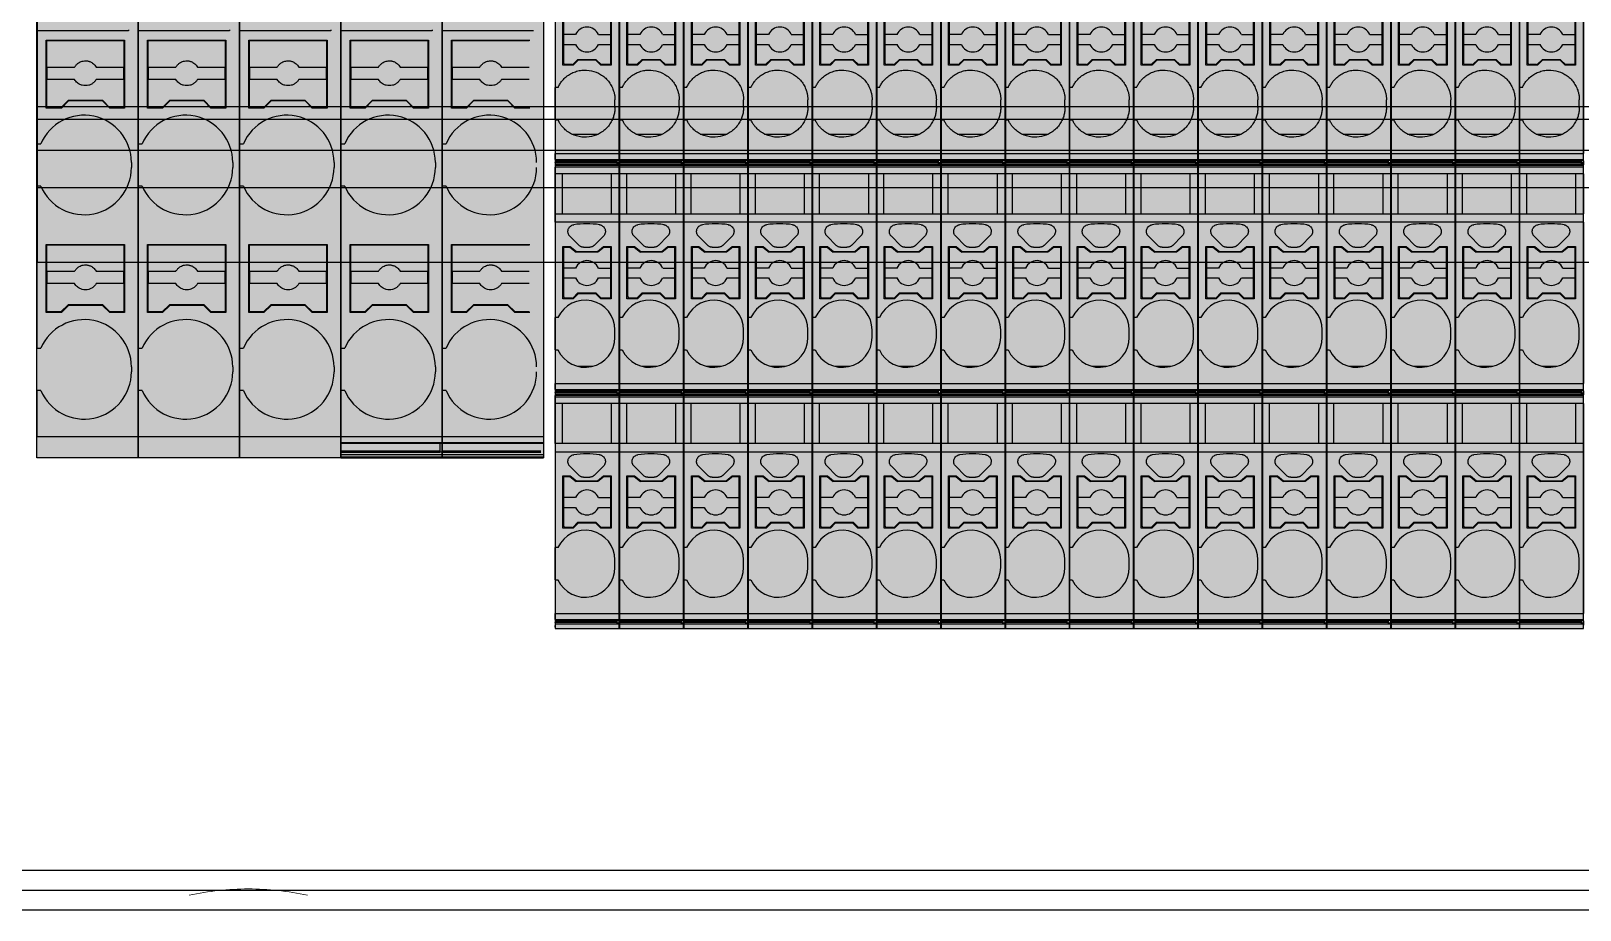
# Model space of a CAD drawing. Header units: millimetres. Extents: x -559267 to 5835, y 0 to 209897.
# Drawn here: x 1535 to 1659.7, y 3607 to 3677.7 of the extents above; entities that cross this region are included whole.
import ezdxf

# ---------------------------------------------------------------- set-up
doc = ezdxf.new("R2010")
doc.units = ezdxf.units.MM

# ---------------------------------------------------------------- blocks, each defined once
blk = doc.blocks.new('VPR-2.5-3L-GY')
at = {"true_color": 0xc7c8ca}
h = blk.add_hatch(color=9, dxfattribs=at)
h.dxf.hatch_style = 1
h.paths.add_polyline_path([(5.15, 51.29), (0, 51.29), (0, -51.29), (5.15, -51.29)])
at = {"true_color": 0xcd6928}
h = blk.add_hatch(color=32, dxfattribs=at)
h.dxf.hatch_style = 1
h.paths.add_polyline_path([(4.5, -1.78), (3.88, -1.78), (3.4, -2.18), (1.7, -2.18), (1.21, -1.78), (0.6, -1.78), (0.6, -5.98), (1.44, -5.98), (1.84, -5.58), (3.26, -5.58), (3.66, -5.98), (4.5, -5.98)])
h = blk.add_hatch(color=32, dxfattribs=at)
h.dxf.hatch_style = 1
h.paths.add_polyline_path([(4.5, -20.56), (3.88, -20.56), (3.4, -20.96), (1.7, -20.96), (1.21, -20.56), (0.6, -20.56), (0.6, -24.76), (1.44, -24.76), (1.84, -24.36), (3.26, -24.36), (3.66, -24.76), (4.5, -24.76)])
h = blk.add_hatch(color=32, dxfattribs=at)
h.dxf.hatch_style = 1
h.paths.add_polyline_path([(4.5, -39.01), (3.88, -39.01), (3.4, -39.41), (1.7, -39.41), (1.21, -39.01), (0.6, -39.01), (0.6, -43.21), (1.44, -43.21), (1.84, -42.81), (3.26, -42.81), (3.66, -43.21), (4.5, -43.21)])
at = {"color": 7, "linetype": 'Continuous', "lineweight": 25}
for p, q in [((0, 2.23), (0, -7.77)), ((5.15, 2.23), (5.15, -13.07)), ((0.68, -3.51), (0.68, -1.83)), ((4.43, -1.83), (4.43, -3.51)), ((1.64, -3.51), (0.68, -3.51)), ((0.68, -4.31), (0.68, -3.51)), ((3.47, -3.51), (4.43, -3.51)), ((4.43, -3.51), (4.43, -4.31)), ((0.68, -5.83), (0.68, -4.31)), ((0.68, -4.31), (1.64, -4.31)), ((3.47, -4.31), (4.43, -4.31)), ((4.43, -4.31), (4.43, -5.93)), ((1.36, -5.93), (0.78, -5.93)), ((1.8, -5.53), (1.43, -5.9)), ((3.3, -5.53), (1.8, -5.53)), ((3.7, -5.93), (3.3, -5.53)), ((4.43, -5.93), (3.7, -5.93)), ((0.22, -7.77), (0, -7.77)), ((0, -10.37), (0, -7.77)), ((4.8, -9.37), (4.8, -8.77)), ((0, -10.37), (0.22, -10.37)), ((0, -10.37), (0, -13.07)), ((1.32, -11.51), (3.41, -11.51)), ((0, -13.07), (5.15, -13.07)), ((0, -13.56), (5.15, -13.56)), ((0, -13.59), (5.15, -13.59)), ((0, -13.61), (5.15, -13.61)), ((4.95, -13.61), (4.95, -13.84)), ((5.15, -13.67), (5.15, -13.84)), ((0, -13.71), (4.95, -13.71)), ((4.95, -13.8), (0, -13.8)), ((4.95, -13.8), (0, -13.8)), ((0, -13.8), (0, -13.8)), ((4.95, -13.94), (0, -13.94)), ((0, -13.94), (0, -14.05)), ((5.15, -14.05), (0, -14.05)), ((5.15, -14.17), (0, -14.17)), ((0, -14.72), (0, -14.17)), ((5.15, -14.72), (0, -14.72)), ((0, -17.92), (0, -14.72)), ((0.55, -14.72), (0.55, -17.92)), ((4.5, -14.72), (4.5, -17.92)), ((5.15, -13.84), (4.95, -13.84)), ((5.15, -13.94), (4.95, -13.94)), ((5.15, -13.94), (5.15, -14)), ((5.15, -14.05), (5.15, -14)), ((5.15, -14.72), (5.15, -14.17)), ((5.15, -14.72), (5.15, -17.92)), ((0, -17.92), (5.15, -17.92)), ((0, -18.59), (0, -17.92)), ((5.15, -18.59), (0, -18.59)), ((0, -18.59), (0, -26.27)), ((5.15, -18.59), (5.15, -17.92)), ((5.15, -18.59), (5.15, -31.57)), ((1.18, -19.73), (1.92, -20.47)), ((3.13, -20.47), (3.87, -19.73)), ((0.68, -22.29), (0.68, -20.61)), ((0.68, -20.61), (1.18, -20.61)), ((1.18, -20.61), (1.68, -21.01)), ((3.43, -21.01), (1.68, -21.01)), ((2.27, -20.62), (2.78, -20.62)), ((3.93, -20.61), (3.43, -21.01)), ((3.93, -20.61), (4.43, -20.61)), ((4.43, -20.61), (4.43, -22.29)), ((1.64, -22.29), (0.68, -22.29)), ((0.68, -23.09), (0.68, -22.29)), ((3.47, -22.29), (4.43, -22.29)), ((4.43, -22.29), (4.43, -23.09)), ((0.68, -24.61), (0.68, -23.09)), ((0.68, -23.09), (1.64, -23.09)), ((3.47, -23.09), (4.43, -23.09)), ((4.43, -23.09), (4.43, -24.71)), ((1.36, -24.71), (0.78, -24.71)), ((1.8, -24.31), (1.43, -24.68)), ((3.3, -24.31), (1.8, -24.31)), ((3.7, -24.71), (3.3, -24.31)), ((4.43, -24.71), (3.7, -24.71)), ((0.22, -26.27), (0, -26.27)), ((0, -28.87), (0, -26.27)), ((4.8, -27.87), (4.8, -27.27)), ((0, -28.87), (0.22, -28.87)), ((0, -28.87), (0, -31.57)), ((1.79, -30.19), (3.01, -30.19)), ((0, -31.57), (5.15, -31.57)), ((0, -32.06), (5.15, -32.06)), ((0, -32.11), (5.15, -32.11)), ((0, -32.21), (4.95, -32.21)), ((4.95, -32.3), (0, -32.3)), ((4.95, -32.3), (0, -32.3)), ((0, -32.3), (0, -32.3)), ((4.95, -32.11), (4.95, -32.34)), ((5.15, -32.34), (4.95, -32.34)), ((4.95, -32.34), (4.95, -32.44)), ((5.15, -32.17), (5.15, -32.34)), ((5.15, -32.34), (5.15, -32.44)), ((4.95, -32.44), (0, -32.44)), ((0, -32.44), (0, -32.55)), ((5.15, -32.55), (0, -32.55)), ((5.15, -32.67), (0, -32.67)), ((0, -33.19), (0, -32.67)), ((5.15, -33.19), (0, -33.19)), ((0, -36.39), (0, -33.19)), ((0.55, -33.19), (0.55, -36.39)), ((4.5, -33.19), (4.5, -36.39)), ((5.15, -32.44), (4.95, -32.44)), ((5.15, -32.44), (5.15, -32.5)), ((5.15, -32.55), (5.15, -32.5)), ((5.15, -33.19), (5.15, -32.67)), ((5.15, -33.19), (5.15, -36.39)), ((5.15, -36.39), (0, -36.39)), ((0, -36.39), (0, -37.09)), ((5.15, -37.09), (0, -37.09)), ((0, -37.09), (0, -44.77)), ((5.15, -36.39), (5.15, -37.09)), ((5.15, -37.09), (5.15, -50.07)), ((1.18, -38.23), (1.92, -38.97)), ((3.13, -38.97), (3.87, -38.23)), ((0.68, -40.74), (0.68, -39.06)), ((0.68, -39.06), (1.18, -39.06)), ((1.18, -39.06), (1.68, -39.46)), ((3.43, -39.46), (1.68, -39.46)), ((2.27, -39.12), (2.78, -39.12)), ((3.93, -39.06), (3.43, -39.46)), ((3.93, -39.06), (4.43, -39.06)), ((4.43, -39.06), (4.43, -40.74)), ((1.64, -40.74), (0.68, -40.74)), ((0.68, -41.54), (0.68, -40.74)), ((3.47, -40.74), (4.43, -40.74)), ((4.43, -40.74), (4.43, -41.54)), ((0.68, -43.06), (0.68, -41.54)), ((0.68, -41.54), (1.64, -41.54)), ((3.47, -41.54), (4.43, -41.54)), ((4.43, -41.54), (4.43, -43.16)), ((1.36, -43.16), (0.78, -43.16)), ((1.8, -42.76), (1.43, -43.13)), ((3.3, -42.76), (1.8, -42.76)), ((3.7, -43.16), (3.3, -42.76)), ((4.43, -43.16), (3.7, -43.16)), ((0.22, -44.77), (0, -44.77)), ((0, -47.37), (0, -44.77)), ((4.8, -46.37), (4.8, -45.77)), ((0, -47.37), (0.22, -47.37)), ((0, -47.37), (0, -50.07)), ((0, -50.07), (5.15, -50.07)), ((0, -50.56), (5.15, -50.56)), ((0, -50.61), (5.15, -50.61)), ((0, -50.71), (4.95, -50.71)), ((4.95, -50.8), (0, -50.8)), ((4.95, -50.8), (0, -50.8)), ((0, -50.8), (0, -50.8)), ((4.95, -50.94), (0, -50.94)), ((0, -50.94), (0, -51.05)), ((4.95, -50.61), (4.95, -50.84)), ((5.15, -50.84), (4.95, -50.84)), ((5.15, -50.94), (4.95, -50.94)), ((5.15, -50.67), (5.15, -50.84)), ((5.15, -50.84), (5.15, -50.94)), ((5.15, -50.94), (5.15, -51)), ((5.15, -51.05), (5.15, -51)), ((0, -51.29), (5.15, -51.29))]:
    blk.add_line(p, q, dxfattribs=at)
blk.add_lwpolyline([(5.15, -51.29), (5.15, 51.29), (0, 51.29), (0, -51.29), (5.15, -51.29)])
for points in [[(0.6, -5.98), (0.6, -1.78), (1.21, -1.78), (1.7, -2.18), (3.4, -2.18), (3.88, -1.78), (4.5, -1.78), (4.5, -5.98), (3.66, -5.98), (3.26, -5.58), (1.84, -5.58), (1.44, -5.98)], [(0.6, -24.76), (0.6, -20.56), (1.21, -20.56), (1.7, -20.96), (3.4, -20.96), (3.88, -20.56), (4.5, -20.56), (4.5, -24.76), (3.66, -24.76), (3.26, -24.36), (1.84, -24.36), (1.44, -24.76)], [(0.6, -43.21), (0.6, -39.01), (1.21, -39.01), (1.7, -39.41), (3.4, -39.41), (3.88, -39.01), (4.5, -39.01), (4.5, -43.21), (3.66, -43.21), (3.26, -42.81), (1.84, -42.81), (1.44, -43.21)]]:
    blk.add_lwpolyline(points, close=True, dxfattribs=at)
for centre, radius, start, end in [((2.55, -3.91), 1, 23.5782, 156.4218), ((2.55, -3.91), 1, 203.5782, 336.4218), ((0.78, -5.83), 0.1, 180, 270), ((1.36, -5.83), 0.1, 270, 315), ((2.53, -25.84), 7.11, 81.5242, 98.4758), ((2.55, -22.69), 1, 23.5782, 156.4218), ((2.55, -22.69), 1, 203.5782, 336.4218), ((2.4, -27.27), 2.4, 0, 155.3757), ((0.78, -24.61), 0.1, 180, 270), ((1.36, -24.61), 0.1, 270, 315), ((2.4, -27.87), 2.4, 204.6243, 0), ((2.53, -44.34), 7.11, 81.5242, 98.4758), ((2.55, -41.14), 1, 23.5782, 156.4218), ((2.55, -41.14), 1, 203.5782, 336.4218), ((2.4, -45.77), 2.4, 0, 155.3757), ((0.78, -43.06), 0.1, 180, 270), ((1.36, -43.06), 0.1, 270, 315), ((2.4, -46.37), 2.4, 204.6243, 0)]:
    blk.add_arc(centre, radius, start, end, dxfattribs=at)
for points, knots in [([(0.22, -7.77), (0.24, -7.72), (0.29, -7.62), (0.37, -7.49), (0.45, -7.36), (0.55, -7.23), (0.71, -7.05), (0.96, -6.83), (1.32, -6.61), (1.71, -6.45), (2.25, -6.35), (2.92, -6.38), (3.55, -6.63), (3.99, -6.95), (4.28, -7.25), (4.51, -7.6), (4.66, -7.94), (4.75, -8.24), (4.79, -8.5), (4.8, -8.68), (4.8, -8.77)], [0, 0, 0, 0, 0.024394, 0.048636, 0.072831, 0.097085, 0.121504, 0.185849, 0.250275, 0.31462, 0.379045, 0.500019, 0.620993, 0.685337, 0.749763, 0.814108, 0.878533, 0.919087, 0.959411, 1, 1, 1, 1]), ([(4.8, -9.37), (4.8, -9.42), (4.8, -9.52), (4.78, -9.68), (4.76, -9.84), (4.72, -9.99), (4.65, -10.23), (4.51, -10.53), (4.28, -10.88), (3.99, -11.18), (3.55, -11.5), (2.92, -11.75), (2.25, -11.79), (1.71, -11.68), (1.32, -11.52), (0.96, -11.31), (0.69, -11.06), (0.48, -10.82), (0.34, -10.6), (0.26, -10.45), (0.22, -10.37)], [0, 0, 0, 0, 0.024394, 0.048636, 0.072831, 0.097085, 0.121504, 0.185849, 0.250275, 0.31462, 0.379045, 0.500019, 0.620993, 0.685337, 0.749763, 0.814108, 0.878533, 0.919087, 0.959411, 1, 1, 1, 1]), ([(0, -13.56), (0, -13.56), (0, -13.55), (0, -13.54), (0, -13.51), (0, -13.47), (0, -13.4), (0, -13.33), (0, -13.24), (0, -13.15), (0, -13.1), (0, -13.07)], [0, 0, 0, 0, 0.080013, 0.160125, 0.241444, 0.369265, 0.500061, 0.627884, 0.758681, 0.878619, 1, 1, 1, 1]), ([(5.15, -13.56), (5.15, -13.55), (5.15, -13.49), (5.15, -13.31), (5.15, -13.19), (5.15, -13.07)], [0, 0, 0, 0, 0.5, 0.5, 1, 1, 1, 1]), ([(0, -13.8), (0, -13.8), (0, -13.79), (0, -13.78), (0, -13.77)], [0, 0, 0, 0, 0.497071, 1, 1, 1, 1]), ([(0, -13.8), (0, -13.81), (0, -13.83), (0, -13.88), (0, -13.92), (0, -13.94)], [0, 0, 0, 0, 0.5, 0.5, 1, 1, 1, 1]), ([(1.18, -19.73), (1.16, -19.71), (1.12, -19.67), (1.08, -19.61), (1.05, -19.54), (1.02, -19.45), (1.01, -19.32), (1.04, -19.17), (1.1, -19.04), (1.21, -18.93), (1.33, -18.84), (1.43, -18.82), (1.48, -18.81)], [0, 0, 0, 0, 0.063139, 0.125111, 0.187139, 0.250441, 0.375146, 0.500291, 0.624996, 0.750141, 0.874961, 1, 1, 1, 1]), ([(3.57, -18.81), (3.6, -18.82), (3.65, -18.82), (3.72, -18.85), (3.78, -18.89), (3.86, -18.95), (3.95, -19.04), (4.01, -19.17), (4.04, -19.32), (4.02, -19.47), (3.97, -19.61), (3.91, -19.69), (3.87, -19.73)], [0, 0, 0, 0, 0.063139, 0.125111, 0.187139, 0.250441, 0.375146, 0.500291, 0.624996, 0.750141, 0.874961, 1, 1, 1, 1]), ([(2.27, -20.62), (2.25, -20.62), (2.21, -20.61), (2.14, -20.6), (2.07, -20.58), (1.99, -20.54), (1.94, -20.49), (1.92, -20.47)], [0, 0, 0, 0, 0.166556, 0.332331, 0.500193, 0.749367, 1, 1, 1, 1]), ([(3.13, -20.47), (3.11, -20.48), (3.08, -20.51), (3.03, -20.55), (2.96, -20.58), (2.87, -20.61), (2.81, -20.61), (2.78, -20.62)], [0, 0, 0, 0, 0.166556, 0.332331, 0.500193, 0.749367, 1, 1, 1, 1]), ([(0, -32.06), (0, -32.06), (0, -32.05), (0, -32.04), (0, -32.01), (0, -31.97), (0, -31.9), (0, -31.83), (0, -31.74), (0, -31.65), (0, -31.6), (0, -31.57)], [0, 0, 0, 0, 0.080013, 0.160125, 0.241444, 0.369265, 0.500061, 0.627884, 0.758681, 0.878619, 1, 1, 1, 1]), ([(0, -32.3), (0, -32.3), (0, -32.29), (0, -32.28), (0, -32.27)], [0, 0, 0, 0, 0.497071, 1, 1, 1, 1]), ([(0, -32.3), (0, -32.31), (0, -32.33), (0, -32.38), (0, -32.42), (0, -32.44)], [0, 0, 0, 0, 0.5, 0.5, 1, 1, 1, 1]), ([(5.15, -32.06), (5.15, -32.05), (5.15, -31.99), (5.15, -31.81), (5.15, -31.69), (5.15, -31.57)], [0, 0, 0, 0, 0.5, 0.5, 1, 1, 1, 1]), ([(0, -32.67), (0, -32.67), (0, -32.66), (0, -32.65), (0, -32.63), (0, -32.6), (0, -32.56), (0, -32.55)], [0, 0, 0, 0, 0.16718, 0.33189, 0.500413, 0.749453, 1, 1, 1, 1]), ([(1.18, -38.23), (1.16, -38.21), (1.12, -38.17), (1.08, -38.11), (1.05, -38.04), (1.02, -37.95), (1.01, -37.82), (1.04, -37.67), (1.1, -37.54), (1.21, -37.43), (1.33, -37.34), (1.43, -37.32), (1.48, -37.31)], [0, 0, 0, 0, 0.063139, 0.125111, 0.187139, 0.250441, 0.375146, 0.500291, 0.624996, 0.750141, 0.874961, 1, 1, 1, 1]), ([(3.57, -37.31), (3.6, -37.32), (3.65, -37.32), (3.72, -37.35), (3.78, -37.39), (3.86, -37.45), (3.95, -37.54), (4.01, -37.67), (4.04, -37.82), (4.02, -37.97), (3.97, -38.11), (3.91, -38.19), (3.87, -38.23)], [0, 0, 0, 0, 0.0631394, 0.1251115, 0.1871388, 0.2504407, 0.3751456, 0.5002908, 0.6249958, 0.750141, 0.8749612, 1, 1, 1, 1]), ([(2.27, -39.12), (2.25, -39.12), (2.21, -39.11), (2.14, -39.1), (2.07, -39.08), (1.99, -39.04), (1.94, -38.99), (1.92, -38.97)], [0, 0, 0, 0, 0.1665561, 0.332331, 0.5001928, 0.7493673, 1, 1, 1, 1]), ([(3.13, -38.97), (3.11, -38.98), (3.08, -39.01), (3.03, -39.05), (2.96, -39.08), (2.87, -39.11), (2.81, -39.11), (2.78, -39.12)], [0, 0, 0, 0, 0.166556, 0.332331, 0.500193, 0.749367, 1, 1, 1, 1]), ([(0, -50.56), (0, -50.56), (0, -50.55), (0, -50.54), (0, -50.51), (0, -50.47), (0, -50.4), (0, -50.33), (0, -50.24), (0, -50.15), (0, -50.1), (0, -50.07)], [0, 0, 0, 0, 0.080013, 0.160125, 0.241444, 0.369265, 0.500061, 0.627884, 0.758681, 0.878619, 1, 1, 1, 1]), ([(0, -50.8), (0, -50.8), (0, -50.79), (0, -50.78), (0, -50.77)], [0, 0, 0, 0, 0.497071, 1, 1, 1, 1]), ([(0, -50.8), (0, -50.81), (0, -50.83), (0, -50.88), (0, -50.92), (0, -50.94)], [0, 0, 0, 0, 0.5, 0.5, 1, 1, 1, 1]), ([(0, -51.17), (0, -51.17), (0, -51.16), (0, -51.15), (0, -51.13), (0, -51.1), (0, -51.06), (0, -51.05)], [0, 0, 0, 0, 0.16718, 0.33189, 0.500413, 0.749453, 1, 1, 1, 1]), ([(5.15, -50.56), (5.15, -50.55), (5.15, -50.49), (5.15, -50.31), (5.15, -50.19), (5.15, -50.07)], [0, 0, 0, 0, 0.5, 0.5, 1, 1, 1, 1])]:
    blk.add_open_spline(points, degree=3, knots=knots, dxfattribs=at)
for points in [[(0, -14.05), (0, -14.12), (0, -14.17), (0, -14.17)], [(4.95, -13.84), (4.95, -13.87), (4.95, -13.91), (4.95, -13.94)], [(5.15, -13.84), (5.15, -13.87), (5.15, -13.91), (5.15, -13.94)], [(5.15, -14.17), (5.15, -14.17), (5.15, -14.12), (5.15, -14.05)], [(5.15, -32.67), (5.15, -32.67), (5.15, -32.62), (5.15, -32.55)], [(4.95, -50.84), (4.95, -50.87), (4.95, -50.91), (4.95, -50.94)], [(5.15, -51.17), (5.15, -51.17), (5.15, -51.12), (5.15, -51.05)]]:
    blk.add_open_spline(points, degree=3, dxfattribs=at)
blk = doc.blocks.new('*U384')
blk.add_blockref('VPR-2.5-3L-GY', (-2.58, 0))
blk = doc.blocks.new('*U386')
at = {"color": 0, "linetype": 'ByBlock', "lineweight": -2, "transparency": 16777216}
for p in [(0, 0), (5.17, 0), (10.35, 0), (15.52, 0), (20.69, 0), (25.86, 0), (31.04, 0), (36.21, 0), (41.38, 0), (46.55, 0), (51.73, 0), (56.9, 0), (62.07, 0), (67.25, 0), (72.42, 0), (77.59, 0)]:
    blk.add_blockref('*U384', p, dxfattribs=at)
blk = doc.blocks.new('A$C33a7f11e')
at = {"color": 7, "linetype": 'Continuous', "lineweight": 25}
for p, q in [((20, 148), (330, 148)), ((330, 146.4), (20, 146.4)), ((39.5, 97.5), (39.5, 50.5)), ((310.5, 62), (39.5, 62)), ((310.5, 56.5), (39.5, 56.5)), ((39.5, 50.5), (310.5, 50.5)), ((20, 1.6), (330, 1.6)), ((20, 0), (330, 0))]:
    blk.add_line(p, q, dxfattribs=at)
at = {"color": 8, "linetype": 'Continuous', "lineweight": 25}
for p, q in [((310.5, 63), (39.5, 63)), ((310.5, 59.5), (39.5, 59.5))]:
    blk.add_line(p, q, dxfattribs=at)
blk = doc.blocks.new('*U217')
blk.add_blockref('A$C33a7f11e', (-12, 536.23))
blk = doc.blocks.new('VPR-6-BU')
at = {"true_color": 0x2776bb}
h = blk.add_hatch(color=152, dxfattribs=at)
h.dxf.hatch_style = 1
h.paths.add_polyline_path([(0, 37.11), (0, -37.11), (8.15, -37.11), (8.15, 37.11)])
at = {"color": 0, "linetype": 'Continuous', "lineweight": 25}
for p, q in [((7.35, -2.77), (0, -2.77)), ((0, -2.77), (0, -11.85)), ((0.75, -3.5), (7.05, -3.5)), ((0.75, -8.97), (0.75, -3.5)), ((0.8, -3.55), (7, -3.55)), ((0.8, -5.67), (0.8, -3.55)), ((7, -3.55), (7, -5.67)), ((7.05, -3.5), (7.05, -8.97)), ((7.35, -2.67), (7.35, -2.77)), ((8.15, -2.67), (8.15, -35.39)), ((0.8, -5.67), (3.03, -5.67)), ((0.8, -5.67), (0.8, -6.67)), ((4.77, -5.67), (7, -5.67)), ((7, -6.67), (7, -5.67)), ((0.8, -8.95), (0.8, -6.67)), ((3.03, -6.67), (0.8, -6.67)), ((7, -6.67), (4.77, -6.67)), ((7, -6.67), (7, -8.95)), ((2.51, -8.37), (1.93, -8.95)), ((2.53, -8.4), (1.96, -8.97)), ((5.29, -8.37), (2.51, -8.37)), ((5.27, -8.4), (2.53, -8.4)), ((5.85, -8.97), (5.27, -8.4)), ((5.87, -8.95), (5.29, -8.37)), ((1.96, -8.97), (0.75, -8.97)), ((1.93, -8.95), (0.8, -8.95)), ((7.05, -8.97), (5.85, -8.97)), ((7, -8.95), (5.87, -8.95)), ((0, -11.85), (0.31, -11.85)), ((0, -15.25), (0, -11.85)), ((7.6, -13.35), (7.6, -13.75)), ((0.31, -15.25), (0, -15.25)), ((0, -15.25), (0, -28.29)), ((0.75, -19.94), (7.05, -19.94)), ((0.75, -25.41), (0.75, -19.94)), ((7.05, -19.94), (7.05, -25.41)), ((0.8, -19.96), (7, -19.96)), ((0.8, -22.09), (0.8, -19.96)), ((7, -19.96), (7, -22.09)), ((0.8, -22.09), (3.03, -22.09)), ((0.8, -22.09), (0.8, -23.09)), ((4.77, -22.09), (7, -22.09)), ((7, -23.09), (7, -22.09)), ((0.8, -25.36), (0.8, -23.09)), ((3.03, -23.09), (0.8, -23.09)), ((7, -23.09), (4.77, -23.09)), ((7, -23.09), (7, -25.36)), ((2.51, -24.79), (1.93, -25.36)), ((2.53, -24.84), (1.96, -25.41)), ((5.29, -24.79), (2.51, -24.79)), ((5.27, -24.84), (2.53, -24.84)), ((5.85, -25.41), (5.27, -24.84)), ((5.87, -25.36), (5.29, -24.79)), ((1.96, -25.41), (0.75, -25.41)), ((1.93, -25.36), (0.8, -25.36)), ((7.05, -25.41), (5.85, -25.41)), ((7, -25.36), (5.87, -25.36)), ((0, -28.29), (0.31, -28.29)), ((0, -31.69), (0, -28.29)), ((7.6, -29.79), (7.6, -30.19)), ((0.31, -31.69), (0, -31.69)), ((0, -31.69), (0, -35.39)), ((0, -35.39), (8.15, -35.39)), ((0, -35.88), (0, -35.39)), ((0, -35.88), (8.15, -35.88)), ((0, -35.93), (8.15, -35.93)), ((0, -35.93), (8.15, -35.93)), ((0, -36), (0, -36.56)), ((7.95, -35.93), (7.95, -36.63)), ((8.15, -35.88), (8.15, -35.39)), ((8.15, -35.97), (8.15, -36.65)), ((0, -36.55), (7.95, -36.55)), ((7.95, -36.68), (0, -36.68)), ((0, -36.68), (0, -36.87)), ((8.15, -36.87), (0, -36.87)), ((0, -37.06), (0, -36.87)), ((8.15, -37.06), (0, -37.06)), ((0, -37.07), (8.15, -37.07)), ((0, -37.11), (8.15, -37.11)), ((7.95, -36.65), (7.95, -36.68)), ((8.15, -36.65), (7.95, -36.65)), ((8.15, -36.87), (8.15, -36.65)), ((8.15, -37.06), (8.15, -36.87))]:
    blk.add_line(p, q, dxfattribs=at)
at = {"color": 0}
blk.add_lwpolyline([(0, 37.11), (8.15, 37.11), (8.15, -37.11), (0, -37.11), (0, 37.11)], dxfattribs=at)
at = {"color": 0, "linetype": 'Continuous', "lineweight": 25}
for centre, start, end in [((3.8, -13.35), 0, 156.7504), ((3.8, -13.75), 203.2496, 0), ((3.8, -29.79), 0, 156.7504), ((3.8, -30.19), 203.2496, 0)]:
    blk.add_arc(centre, 3.8, start, end, dxfattribs=at)
for points, knots in [([(3.03, -5.67), (3.05, -5.64), (3.09, -5.58), (3.16, -5.5), (3.23, -5.43), (3.31, -5.36), (3.42, -5.29), (3.56, -5.23), (3.73, -5.18), (3.84, -5.18), (3.9, -5.17)], [0, 0, 0, 0, 0.101079, 0.200519, 0.299435, 0.398956, 0.500193, 0.667557, 0.832416, 1, 1, 1, 1]), ([(3.9, -5.17), (3.94, -5.18), (4.01, -5.18), (4.11, -5.19), (4.21, -5.22), (4.31, -5.26), (4.42, -5.32), (4.55, -5.4), (4.67, -5.53), (4.73, -5.62), (4.77, -5.67)], [0, 0, 0, 0, 0.101079, 0.200519, 0.299435, 0.398956, 0.500193, 0.667557, 0.832416, 1, 1, 1, 1]), ([(4.77, -6.67), (4.75, -6.7), (4.71, -6.76), (4.64, -6.84), (4.57, -6.92), (4.49, -6.98), (4.36, -7.07), (4.16, -7.15), (3.9, -7.18), (3.64, -7.15), (3.42, -7.06), (3.25, -6.94), (3.13, -6.82), (3.07, -6.72), (3.03, -6.67)], [0, 0, 0, 0, 0.05059, 0.10036, 0.149868, 0.199678, 0.250348, 0.375096, 0.500096, 0.624845, 0.749845, 0.833611, 0.916124, 1, 1, 1, 1]), ([(3.03, -22.09), (3.05, -22.06), (3.09, -22), (3.16, -21.92), (3.23, -21.84), (3.31, -21.78), (3.42, -21.71), (3.56, -21.64), (3.73, -21.6), (3.84, -21.59), (3.9, -21.59)], [0, 0, 0, 0, 0.101079, 0.200519, 0.299435, 0.398956, 0.500193, 0.667557, 0.832416, 1, 1, 1, 1]), ([(3.9, -21.59), (3.94, -21.59), (4.01, -21.59), (4.11, -21.61), (4.21, -21.64), (4.31, -21.67), (4.42, -21.73), (4.55, -21.82), (4.67, -21.94), (4.73, -22.04), (4.77, -22.09)], [0, 0, 0, 0, 0.101079, 0.200519, 0.299435, 0.398956, 0.500193, 0.667557, 0.832416, 1, 1, 1, 1]), ([(4.77, -23.09), (4.75, -23.12), (4.71, -23.18), (4.64, -23.26), (4.57, -23.33), (4.49, -23.4), (4.36, -23.48), (4.16, -23.57), (3.9, -23.6), (3.64, -23.57), (3.42, -23.48), (3.25, -23.36), (3.13, -23.24), (3.07, -23.14), (3.03, -23.09)], [0, 0, 0, 0, 0.05059, 0.10036, 0.149868, 0.199678, 0.250348, 0.375096, 0.500096, 0.624845, 0.749845, 0.833611, 0.916124, 1, 1, 1, 1]), ([(0, -36.55), (0, -36.55), (0, -36.56), (0, -36.61), (0, -36.65), (0, -36.68)], [0, 0, 0, 0, 0.5, 0.5, 1, 1, 1, 1])]:
    blk.add_open_spline(points, degree=3, knots=knots, dxfattribs=at)
blk.add_open_spline([(7.95, -36.65), (7.95, -36.64), (7.95, -36.64), (7.95, -36.63)], degree=3, dxfattribs=at)
blk = doc.blocks.new('VPR-6-GY')
at = {"true_color": 0x939598}
h = blk.add_hatch(color=252, dxfattribs=at)
h.dxf.hatch_style = 1
h.paths.add_polyline_path([(0, 37.11), (0, -37.11), (8.15, -37.11), (8.15, 37.11)])
at = {"color": 0, "linetype": 'Continuous', "lineweight": 25}
for p, q in [((7.35, -2.77), (0, -2.77)), ((0, -2.77), (0, -11.85)), ((0.75, -3.5), (7.05, -3.5)), ((0.75, -8.97), (0.75, -3.5)), ((0.8, -3.55), (7, -3.55)), ((0.8, -5.67), (0.8, -3.55)), ((7, -3.55), (7, -5.67)), ((7.05, -3.5), (7.05, -8.97)), ((7.35, -2.67), (7.35, -2.77)), ((8.15, -2.67), (8.15, -35.39)), ((0.8, -5.67), (3.03, -5.67)), ((0.8, -5.67), (0.8, -6.67)), ((4.77, -5.67), (7, -5.67)), ((7, -6.67), (7, -5.67)), ((0.8, -8.95), (0.8, -6.67)), ((3.03, -6.67), (0.8, -6.67)), ((7, -6.67), (4.77, -6.67)), ((7, -6.67), (7, -8.95)), ((2.51, -8.37), (1.93, -8.95)), ((2.53, -8.4), (1.96, -8.97)), ((5.29, -8.37), (2.51, -8.37)), ((5.27, -8.4), (2.53, -8.4)), ((5.85, -8.97), (5.27, -8.4)), ((5.87, -8.95), (5.29, -8.37)), ((1.96, -8.97), (0.75, -8.97)), ((1.93, -8.95), (0.8, -8.95)), ((7.05, -8.97), (5.85, -8.97)), ((7, -8.95), (5.87, -8.95)), ((0, -11.85), (0.31, -11.85)), ((0, -15.25), (0, -11.85)), ((7.6, -13.35), (7.6, -13.75)), ((0.31, -15.25), (0, -15.25)), ((0, -15.25), (0, -28.29)), ((0.75, -19.94), (7.05, -19.94)), ((0.75, -25.41), (0.75, -19.94)), ((7.05, -19.94), (7.05, -25.41)), ((0.8, -19.96), (7, -19.96)), ((0.8, -22.09), (0.8, -19.96)), ((7, -19.96), (7, -22.09)), ((0.8, -22.09), (3.03, -22.09)), ((0.8, -22.09), (0.8, -23.09)), ((4.77, -22.09), (7, -22.09)), ((7, -23.09), (7, -22.09)), ((0.8, -25.36), (0.8, -23.09)), ((3.03, -23.09), (0.8, -23.09)), ((7, -23.09), (4.77, -23.09)), ((7, -23.09), (7, -25.36)), ((2.51, -24.79), (1.93, -25.36)), ((2.53, -24.84), (1.96, -25.41)), ((5.29, -24.79), (2.51, -24.79)), ((5.27, -24.84), (2.53, -24.84)), ((5.85, -25.41), (5.27, -24.84)), ((5.87, -25.36), (5.29, -24.79)), ((1.96, -25.41), (0.75, -25.41)), ((1.93, -25.36), (0.8, -25.36)), ((7.05, -25.41), (5.85, -25.41)), ((7, -25.36), (5.87, -25.36)), ((0, -28.29), (0.31, -28.29)), ((0, -31.69), (0, -28.29)), ((7.6, -29.79), (7.6, -30.19)), ((0.31, -31.69), (0, -31.69)), ((0, -31.69), (0, -35.39)), ((0, -35.39), (8.15, -35.39))]:
    blk.add_line(p, q, dxfattribs=at)
at = {"color": 0}
blk.add_lwpolyline([(0, 37.11), (8.15, 37.11), (8.15, -37.11), (0, -37.11), (0, 37.11)], dxfattribs=at)
at = {"color": 0, "linetype": 'Continuous', "lineweight": 25}
for centre, start, end in [((3.8, -13.35), 0, 156.7504), ((3.8, -13.75), 203.2496, 0), ((3.8, -29.79), 0, 156.7504), ((3.8, -30.19), 203.2496, 0)]:
    blk.add_arc(centre, 3.8, start, end, dxfattribs=at)
for points, knots in [([(3.03, -5.67), (3.05, -5.64), (3.09, -5.58), (3.16, -5.5), (3.23, -5.43), (3.31, -5.36), (3.42, -5.29), (3.56, -5.23), (3.73, -5.18), (3.84, -5.18), (3.9, -5.17)], [0, 0, 0, 0, 0.101079, 0.200519, 0.299435, 0.398956, 0.500193, 0.667557, 0.832416, 1, 1, 1, 1]), ([(3.9, -5.17), (3.94, -5.18), (4.01, -5.18), (4.11, -5.19), (4.21, -5.22), (4.31, -5.26), (4.42, -5.32), (4.55, -5.4), (4.67, -5.53), (4.73, -5.62), (4.77, -5.67)], [0, 0, 0, 0, 0.101079, 0.200519, 0.299435, 0.398956, 0.500193, 0.667557, 0.832416, 1, 1, 1, 1]), ([(4.77, -6.67), (4.75, -6.7), (4.71, -6.76), (4.64, -6.84), (4.57, -6.92), (4.49, -6.98), (4.36, -7.07), (4.16, -7.15), (3.9, -7.18), (3.64, -7.15), (3.42, -7.06), (3.25, -6.94), (3.13, -6.82), (3.07, -6.72), (3.03, -6.67)], [0, 0, 0, 0, 0.05059, 0.10036, 0.149868, 0.199678, 0.250348, 0.375096, 0.500096, 0.624845, 0.749845, 0.833611, 0.916124, 1, 1, 1, 1]), ([(3.03, -22.09), (3.05, -22.06), (3.09, -22), (3.16, -21.92), (3.23, -21.84), (3.31, -21.78), (3.42, -21.71), (3.56, -21.64), (3.73, -21.6), (3.84, -21.59), (3.9, -21.59)], [0, 0, 0, 0, 0.101079, 0.200519, 0.299435, 0.398956, 0.500193, 0.667557, 0.832416, 1, 1, 1, 1]), ([(3.9, -21.59), (3.94, -21.59), (4.01, -21.59), (4.11, -21.61), (4.21, -21.64), (4.31, -21.67), (4.42, -21.73), (4.55, -21.82), (4.67, -21.94), (4.73, -22.04), (4.77, -22.09)], [0, 0, 0, 0, 0.101079, 0.200519, 0.299435, 0.398956, 0.500193, 0.667557, 0.832416, 1, 1, 1, 1]), ([(4.77, -23.09), (4.75, -23.12), (4.71, -23.18), (4.64, -23.26), (4.57, -23.33), (4.49, -23.4), (4.36, -23.48), (4.16, -23.57), (3.9, -23.6), (3.64, -23.57), (3.42, -23.48), (3.25, -23.36), (3.13, -23.24), (3.07, -23.14), (3.03, -23.09)], [0, 0, 0, 0, 0.05059, 0.10036, 0.149868, 0.199678, 0.250348, 0.375096, 0.500096, 0.624845, 0.749845, 0.833611, 0.916124, 1, 1, 1, 1])]:
    blk.add_open_spline(points, degree=3, knots=knots, dxfattribs=at)

msp = doc.modelspace()

# ---------------------------------------------------------------- hatches: boundary and pattern name
at = {"true_color": 0x2776bb}
h = msp.add_hatch(color=152, dxfattribs=at)
h.dxf.hatch_style = 1
h.set_gradient(color1=(0, 255, 0), color2=(255, 255, 0), name='CYLINDER')
h.paths.add_polyline_path([(1568.12, 3717.6), (1568.12, 3643.38), (1576.27, 3643.38), (1576.27, 3717.6)])

# ---------------------------------------------------------------- linework, layer by layer
at = {"color": 0, "linetype": 'Continuous', "lineweight": 25}
for p, q in [((1575.47, 3677.72), (1568.12, 3677.72)), ((1568.12, 3677.72), (1568.12, 3668.64)), ((1568.87, 3676.99), (1575.17, 3676.99)), ((1568.87, 3671.52), (1568.87, 3676.99)), ((1568.92, 3676.94), (1575.12, 3676.94)), ((1568.92, 3674.82), (1568.92, 3676.94)), ((1568.92, 3674.82), (1571.16, 3674.82)), ((1568.92, 3674.82), (1568.92, 3673.82)), ((1572.89, 3674.82), (1575.12, 3674.82)), ((1568.92, 3671.54), (1568.92, 3673.82)), ((1571.16, 3673.82), (1568.92, 3673.82)), ((1575.12, 3673.82), (1572.89, 3673.82)), ((1570.63, 3672.12), (1570.06, 3671.54)), ((1570.65, 3672.09), (1570.08, 3671.52)), ((1573.41, 3672.12), (1570.63, 3672.12)), ((1573.39, 3672.09), (1570.65, 3672.09)), ((1573.97, 3671.52), (1573.39, 3672.09)), ((1573.99, 3671.54), (1573.41, 3672.12)), ((1570.08, 3671.52), (1568.87, 3671.52)), ((1570.06, 3671.54), (1568.92, 3671.54)), ((1575.17, 3671.52), (1573.97, 3671.52)), ((1575.12, 3671.54), (1573.99, 3671.54)), ((1568.12, 3668.64), (1568.43, 3668.64)), ((1568.12, 3665.24), (1568.12, 3668.64)), ((1568.43, 3665.24), (1568.12, 3665.24)), ((1568.12, 3665.24), (1568.12, 3652.2)), ((1568.87, 3660.55), (1575.17, 3660.55)), ((1568.87, 3655.08), (1568.87, 3660.55)), ((1568.92, 3660.53), (1575.12, 3660.53)), ((1568.92, 3658.4), (1568.92, 3660.53)), ((1568.92, 3658.4), (1571.16, 3658.4)), ((1568.92, 3658.4), (1568.92, 3657.4)), ((1572.89, 3658.4), (1575.12, 3658.4)), ((1568.92, 3655.13), (1568.92, 3657.4)), ((1571.16, 3657.4), (1568.92, 3657.4)), ((1575.12, 3657.4), (1572.89, 3657.4)), ((1570.63, 3655.7), (1570.06, 3655.13)), ((1570.65, 3655.65), (1570.08, 3655.08)), ((1573.41, 3655.7), (1570.63, 3655.7)), ((1573.39, 3655.65), (1570.65, 3655.65)), ((1573.97, 3655.08), (1573.39, 3655.65)), ((1573.99, 3655.13), (1573.41, 3655.7)), ((1570.08, 3655.08), (1568.87, 3655.08)), ((1570.06, 3655.13), (1568.92, 3655.13)), ((1575.17, 3655.08), (1573.97, 3655.08)), ((1575.12, 3655.13), (1573.99, 3655.13)), ((1568.12, 3652.2), (1568.43, 3652.2)), ((1568.12, 3648.8), (1568.12, 3652.2)), ((1568.43, 3648.8), (1568.12, 3648.8)), ((1568.12, 3648.8), (1568.12, 3645.1)), ((1568.12, 3645.1), (1576.27, 3645.1)), ((1568.12, 3644.61), (1568.12, 3645.1)), ((1568.12, 3644.61), (1576.27, 3644.61)), ((1568.12, 3644.56), (1576.27, 3644.56)), ((1568.12, 3644.56), (1576.27, 3644.56)), ((1568.12, 3644.5), (1568.12, 3643.93)), ((1568.12, 3643.94), (1576.07, 3643.94)), ((1576.07, 3643.81), (1568.12, 3643.81)), ((1568.12, 3643.81), (1568.12, 3643.62)), ((1576.27, 3643.62), (1568.12, 3643.62)), ((1568.12, 3643.43), (1568.12, 3643.62)), ((1576.27, 3643.43), (1568.12, 3643.43)), ((1568.12, 3643.42), (1576.27, 3643.42)), ((1568.12, 3643.38), (1576.27, 3643.38))]:
    msp.add_line(p, q, dxfattribs=at)
at = {"color": 0}
msp.add_lwpolyline([(1568.12, 3717.6), (1576.27, 3717.6), (1576.27, 3643.38), (1568.12, 3643.38), (1568.12, 3717.6)], dxfattribs=at)
msp.add_lwpolyline([(1568.12, 3717.6), (1576.27, 3717.6), (1576.27, 3643.38), (1568.12, 3643.38), (1568.12, 3717.6)], dxfattribs=at)
at = {"color": 0, "linetype": 'Continuous', "lineweight": 25}
for centre, start, end in [((1571.92, 3667.14), 0, 156.7504), ((1571.92, 3666.74), 203.2496, 0), ((1571.92, 3650.7), 0, 156.7504), ((1571.92, 3650.3), 203.2496, 0)]:
    msp.add_arc(centre, 3.8, start, end, dxfattribs=at)
at = {"color": 7, "linetype": 'Continuous', "lineweight": 15}
for centre, start, end in [((1552.82, 3582.95), 90.6701, 101.3059), ((1552.22, 3582.95), 78.6941, 89.3299)]:
    msp.add_arc(centre, 25.77, start, end, dxfattribs=at)
at = {"color": 0, "linetype": 'Continuous', "lineweight": 25}
for points, knots in [([(1571.16, 3674.82), (1571.17, 3674.85), (1571.21, 3674.91), (1571.28, 3674.99), (1571.35, 3675.06), (1571.43, 3675.13), (1571.54, 3675.2), (1571.68, 3675.26), (1571.85, 3675.31), (1571.96, 3675.31), (1572.02, 3675.32)], [0, 0, 0, 0, 0.101079, 0.200519, 0.299435, 0.398956, 0.500193, 0.667557, 0.832416, 1, 1, 1, 1]), ([(1572.02, 3675.32), (1572.06, 3675.32), (1572.13, 3675.31), (1572.23, 3675.3), (1572.33, 3675.27), (1572.43, 3675.23), (1572.54, 3675.17), (1572.67, 3675.09), (1572.79, 3674.96), (1572.86, 3674.87), (1572.89, 3674.82)], [0, 0, 0, 0, 0.101079, 0.200519, 0.299435, 0.398956, 0.500193, 0.667557, 0.832416, 1, 1, 1, 1]), ([(1572.89, 3673.82), (1572.87, 3673.79), (1572.83, 3673.73), (1572.77, 3673.65), (1572.69, 3673.57), (1572.61, 3673.51), (1572.48, 3673.42), (1572.28, 3673.34), (1572.02, 3673.31), (1571.76, 3673.34), (1571.54, 3673.43), (1571.38, 3673.55), (1571.25, 3673.67), (1571.19, 3673.77), (1571.16, 3673.82)], [0, 0, 0, 0, 0.05059, 0.10036, 0.149868, 0.199678, 0.250348, 0.375096, 0.500096, 0.624845, 0.749845, 0.833611, 0.916124, 1, 1, 1, 1]), ([(1571.16, 3658.4), (1571.17, 3658.43), (1571.21, 3658.49), (1571.28, 3658.57), (1571.35, 3658.65), (1571.43, 3658.71), (1571.54, 3658.78), (1571.68, 3658.85), (1571.85, 3658.89), (1571.96, 3658.9), (1572.02, 3658.9)], [0, 0, 0, 0, 0.101079, 0.200519, 0.299435, 0.398956, 0.500193, 0.667557, 0.832416, 1, 1, 1, 1]), ([(1572.02, 3658.9), (1572.06, 3658.9), (1572.13, 3658.9), (1572.23, 3658.88), (1572.33, 3658.86), (1572.43, 3658.82), (1572.54, 3658.76), (1572.67, 3658.67), (1572.79, 3658.55), (1572.86, 3658.45), (1572.89, 3658.4)], [0, 0, 0, 0, 0.101079, 0.200519, 0.299435, 0.398956, 0.500193, 0.667557, 0.832416, 1, 1, 1, 1]), ([(1572.89, 3657.4), (1572.87, 3657.37), (1572.83, 3657.31), (1572.77, 3657.23), (1572.69, 3657.16), (1572.61, 3657.09), (1572.48, 3657.01), (1572.28, 3656.92), (1572.02, 3656.89), (1571.76, 3656.92), (1571.54, 3657.01), (1571.38, 3657.13), (1571.25, 3657.25), (1571.19, 3657.35), (1571.16, 3657.4)], [0, 0, 0, 0, 0.05059, 0.10036, 0.149868, 0.199678, 0.250348, 0.375096, 0.500096, 0.624845, 0.749845, 0.833611, 0.916124, 1, 1, 1, 1]), ([(1568.12, 3643.95), (1568.12, 3643.95), (1568.12, 3643.93), (1568.12, 3643.88), (1568.12, 3643.84), (1568.12, 3643.81)], [0, 0, 0, 0, 0.5, 0.5, 1, 1, 1, 1])]:
    msp.add_open_spline(points, degree=3, knots=knots, dxfattribs=at)

# ---------------------------------------------------------------- block references
for name, p in [('*U217', (1508.03, 3072.38)), ('*U386', (1579.8, 3680.94)), ('*U217', (1508.03, 2924.38))]:
    msp.add_blockref(name, p)
at = {"color": 0}
for name, p in [('VPR-6-GY', (1535.52, 3680.49)), ('VPR-6-GY', (1543.67, 3680.49)), ('VPR-6-GY', (1551.82, 3680.49)), ('VPR-6-BU', (1559.97, 3680.49))]:
    msp.add_blockref(name, p, dxfattribs=at)

doc.saveas('drawing.dxf')
